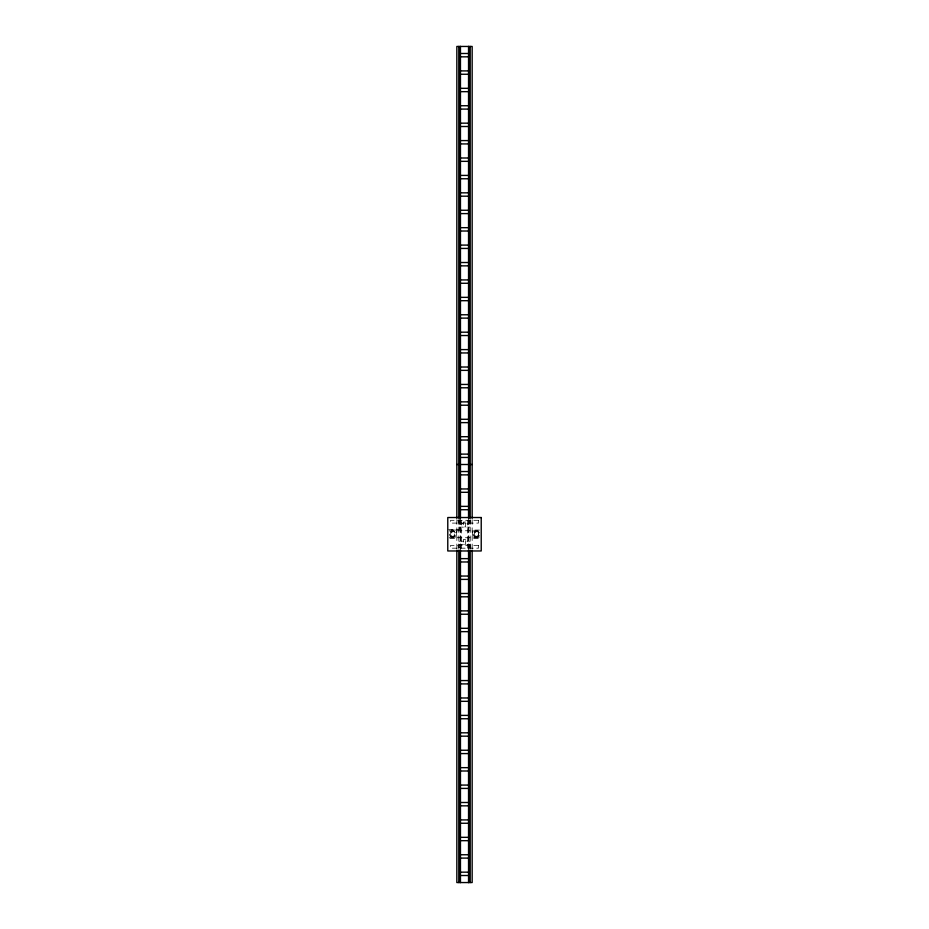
<?xml version="1.0" encoding="UTF-8"?>
<svg xmlns="http://www.w3.org/2000/svg" width="929" height="929" viewBox="0 0 929 929"><rect width="100%" height="100%" fill="white"/><g stroke="black" fill="none" stroke-linecap="round" stroke-linejoin="round"><path stroke-width="0.7" stroke-dasharray="4.64 3.48" d="M459.623 521.006L458.229 521.006L458.229 522.4L459.623 522.4M458.787 523.793L470.213 523.793M458.787 527.138L470.213 527.138M448.475 529.367L459.623 529.367L459.623 519.613M449.171 530.761L479.828 530.761M449.171 537.728L479.828 537.728M458.787 541.212L470.213 541.212M458.787 544.557L470.213 544.557M472.513 530.761L472.513 537.728M472.164 519.659L472.164 548.691M470.213 519.659L470.213 548.691M468.82 519.659L468.82 548.691M468.541 519.659L468.541 548.691M467.635 520.31L467.635 548.18M461.365 520.31L461.365 548.18M460.459 519.659L460.459 548.691M460.18 519.659L460.18 548.691M458.787 519.659L458.787 548.691M456.836 519.659L456.836 548.691M456.487 530.761L456.487 537.728M478.435 520.31L450.565 520.31L450.565 523.097L478.435 523.097L478.435 520.31M470.771 521.006L469.377 521.006L469.377 522.4L470.771 522.4L470.771 521.006M465.545 522.052L463.455 522.052L463.455 526.929L465.545 526.929L465.545 522.052M455.791 530.064L449.52 530.064L449.52 531.458L455.791 531.458L455.791 530.064M479.48 530.064L473.209 530.064L473.209 531.458L479.48 531.458L479.48 530.064M479.48 532.851L478.47 532.851L478.47 535.638L479.48 535.638L479.48 532.851M455.791 537.032L449.52 537.032L449.52 538.425L455.791 538.425L455.791 537.032M479.48 537.032L473.209 537.032L473.209 538.425L479.48 538.425L479.48 537.032M465.545 539.47L463.455 539.47L463.455 544.348L465.545 544.348L465.545 539.47M478.435 545.393L450.565 545.393L450.565 548.18L478.435 548.18L478.435 545.393M459.623 546.089L458.229 546.089L458.229 547.483L459.623 547.483L459.623 546.089M470.771 546.089L469.377 546.089L469.377 547.483L470.771 547.483L470.771 546.089M474.951 536.66A2.787 2.787 0 0 0 479.132 534.245A2.787 2.787 0 0 0 474.951 531.829A2.787 2.787 0 0 0 474.951 536.66M475.3 536.056A2.09 2.09 0 0 0 478.435 534.245A2.09 2.09 0 0 0 475.3 532.433A2.09 2.09 0 0 0 475.3 536.056M474.777 536.962A3.135 3.135 0 0 0 479.48 534.245A3.135 3.135 0 0 0 474.777 531.527A3.135 3.135 0 0 0 474.777 536.962M451.262 536.66A2.787 2.787 0 0 0 455.442 534.245A2.787 2.787 0 0 0 451.262 531.829A2.787 2.787 0 0 0 451.262 536.66M451.61 536.056A2.09 2.09 0 0 0 454.745 534.245A2.09 2.09 0 0 0 451.61 532.433A2.09 2.09 0 0 0 451.61 536.056M451.088 536.962A3.135 3.135 0 0 0 455.791 534.245A3.135 3.135 0 0 0 451.088 531.527A3.135 3.135 0 0 0 451.088 536.962"/><path stroke-width="1.39" d="M460.215 53.487L468.785 53.487M460.215 56.832L468.785 56.832M460.215 70.906L468.785 70.906M460.215 74.25L468.785 74.25M460.215 88.325L468.785 88.325M460.215 91.669L468.785 91.669M460.215 105.743L468.785 105.743M460.215 109.088L468.785 109.088M460.215 123.162L468.785 123.162M460.215 126.507L468.785 126.507M460.215 140.581L468.785 140.581M460.215 143.925L468.785 143.925M460.215 158L468.785 158M460.215 161.344L468.785 161.344M460.215 175.418L468.785 175.418M460.215 178.763L468.785 178.763M460.215 192.837L468.785 192.837M460.215 196.182L468.785 196.182M460.215 210.256L468.785 210.256M460.215 213.6L468.785 213.6M460.215 227.675L468.785 227.675M460.215 231.019L468.785 231.019M460.215 245.093L468.785 245.093M460.215 248.438L468.785 248.438M460.215 262.512L468.785 262.512M460.215 265.857L468.785 265.857M460.215 279.931L468.785 279.931M460.215 283.275L468.785 283.275M460.215 297.35L468.785 297.35M460.215 300.694L468.785 300.694M460.215 314.768L468.785 314.768M460.215 318.113L468.785 318.113M460.215 332.187L468.785 332.187M460.215 335.532L468.785 335.532M460.215 349.606L468.785 349.606M460.215 352.95L468.785 352.95M460.215 367.025L468.785 367.025M460.215 370.369L468.785 370.369M460.215 384.443L468.785 384.443M460.215 387.788L468.785 387.788M460.215 401.862L468.785 401.862M460.215 405.207L468.785 405.207M460.215 419.281L468.785 419.281M460.215 422.625L468.785 422.625M460.215 436.7L468.785 436.7M460.215 440.044L468.785 440.044M460.215 454.118L468.785 454.118M460.215 457.463L468.785 457.463M456.836 464.5L472.164 464.5M460.215 471.537L468.785 471.537M460.215 474.882L468.785 474.882M460.215 488.956L468.785 488.956M460.215 492.3L468.785 492.3M460.215 506.375L468.785 506.375M460.215 509.719L468.785 509.719M460.215 558.631L468.785 558.631M460.215 561.975L468.785 561.975M460.215 576.05L468.785 576.05M460.215 579.394L468.785 579.394M460.215 593.468L468.785 593.468M460.215 596.813L468.785 596.813M460.215 610.887L468.785 610.887M460.215 614.232L468.785 614.232M460.215 628.306L468.785 628.306M460.215 631.65L468.785 631.65M460.215 645.725L468.785 645.725M460.215 649.069L468.785 649.069M460.215 663.143L468.785 663.143M460.215 666.488L468.785 666.488M460.215 680.562L468.785 680.562M460.215 683.907L468.785 683.907M460.215 697.981L468.785 697.981M460.215 701.325L468.785 701.325M460.215 715.4L468.785 715.4M460.215 718.744L468.785 718.744M460.215 732.818L468.785 732.818M460.215 736.163L468.785 736.163M460.215 750.237L468.785 750.237M460.215 753.582L468.785 753.582M460.215 767.656L468.785 767.656M460.215 771L468.785 771M460.215 785.075L468.785 785.075M460.215 788.419L468.785 788.419M460.215 802.493L468.785 802.493M460.215 805.838L468.785 805.838M460.215 819.912L468.785 819.912M460.215 823.257L468.785 823.257M460.215 837.331L468.785 837.331M460.215 840.675L468.785 840.675M460.215 854.75L468.785 854.75M460.215 858.094L468.785 858.094M460.215 872.168L468.785 872.168M460.215 875.513L468.785 875.513M472.164 518.208L472.164 46.45L456.836 46.45L456.836 518.208M472.164 550.142L472.164 882.55L456.836 882.55L456.836 550.142M470.213 46.45L470.213 518.208M470.213 550.142L470.213 882.55M468.82 46.45L468.82 518.208M468.82 550.142L468.82 882.55M468.541 46.45L468.541 518.208M468.541 550.142L468.541 882.55M460.459 46.45L460.459 518.208M460.459 550.142L460.459 882.55M460.18 46.45L460.18 518.208M460.18 550.142L460.18 882.55M458.787 46.45L458.787 518.208M458.787 550.142L458.787 882.55M481.222 517.523L447.778 517.523L447.778 550.967L481.222 550.967L481.222 517.523"/></g></svg>
